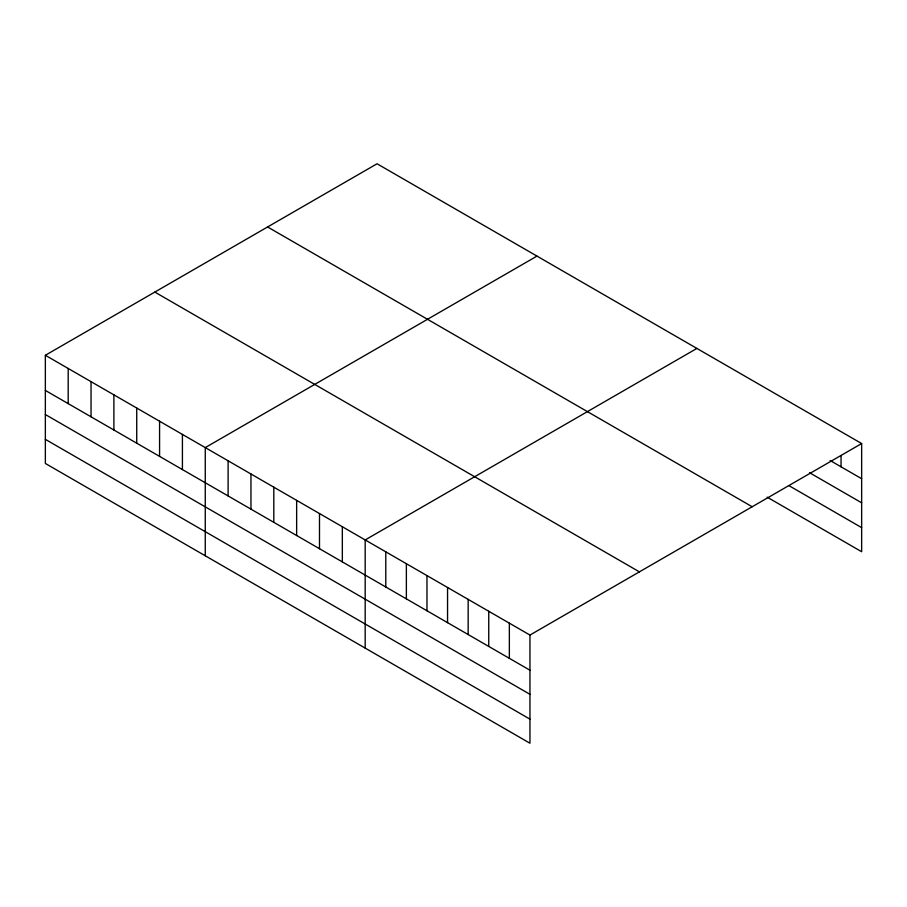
<?xml version="1.0" encoding="UTF-8"?>
<svg xmlns="http://www.w3.org/2000/svg" width="907" height="907" viewBox="0 0 907 907"><rect width="100%" height="100%" fill="white"/><g stroke="black" fill="none" stroke-linecap="round" stroke-linejoin="round"><path stroke-width="1.36" d="M45.35 355.283L529.949 635.059L529.949 743.23L45.35 463.454L45.35 355.283L377.051 163.77L861.65 443.546L861.65 551.717L767.152 497.161M536.967 256.103L205.265 447.605L205.265 555.776M696.893 348.424L365.181 539.937L365.181 648.108M529.949 635.059L861.65 443.546M830.154 460.518L861.65 478.703M809.554 472.717L861.65 502.795M788.965 485.653L861.65 527.625M267.588 226.965L752.186 506.752M154.814 292.077L639.412 571.864M45.35 390.429L529.949 670.216M45.35 414.533L529.949 694.308M45.35 439.351L529.949 719.138M841.05 455.563L841.05 466.81M509.349 623.166L509.349 658.323M488.748 611.273L488.748 646.43M468.159 599.391L468.159 634.537M447.559 587.498L447.559 622.644M426.97 575.605L426.97 610.762M406.37 563.712L406.37 598.869M385.781 551.819L385.781 586.976M342.336 526.74L342.336 561.898M319.491 513.555L319.491 548.712M296.646 500.369L296.646 535.515M273.801 487.172L273.801 522.33M250.956 473.987L250.956 509.133M228.111 460.801L228.111 495.948M182.42 434.419L182.42 469.565M159.575 421.222L159.575 456.38M136.73 408.037L136.73 443.194M113.885 394.851L113.885 429.997M91.04 381.654L91.04 416.812M68.195 368.469L68.195 403.626"/></g></svg>
